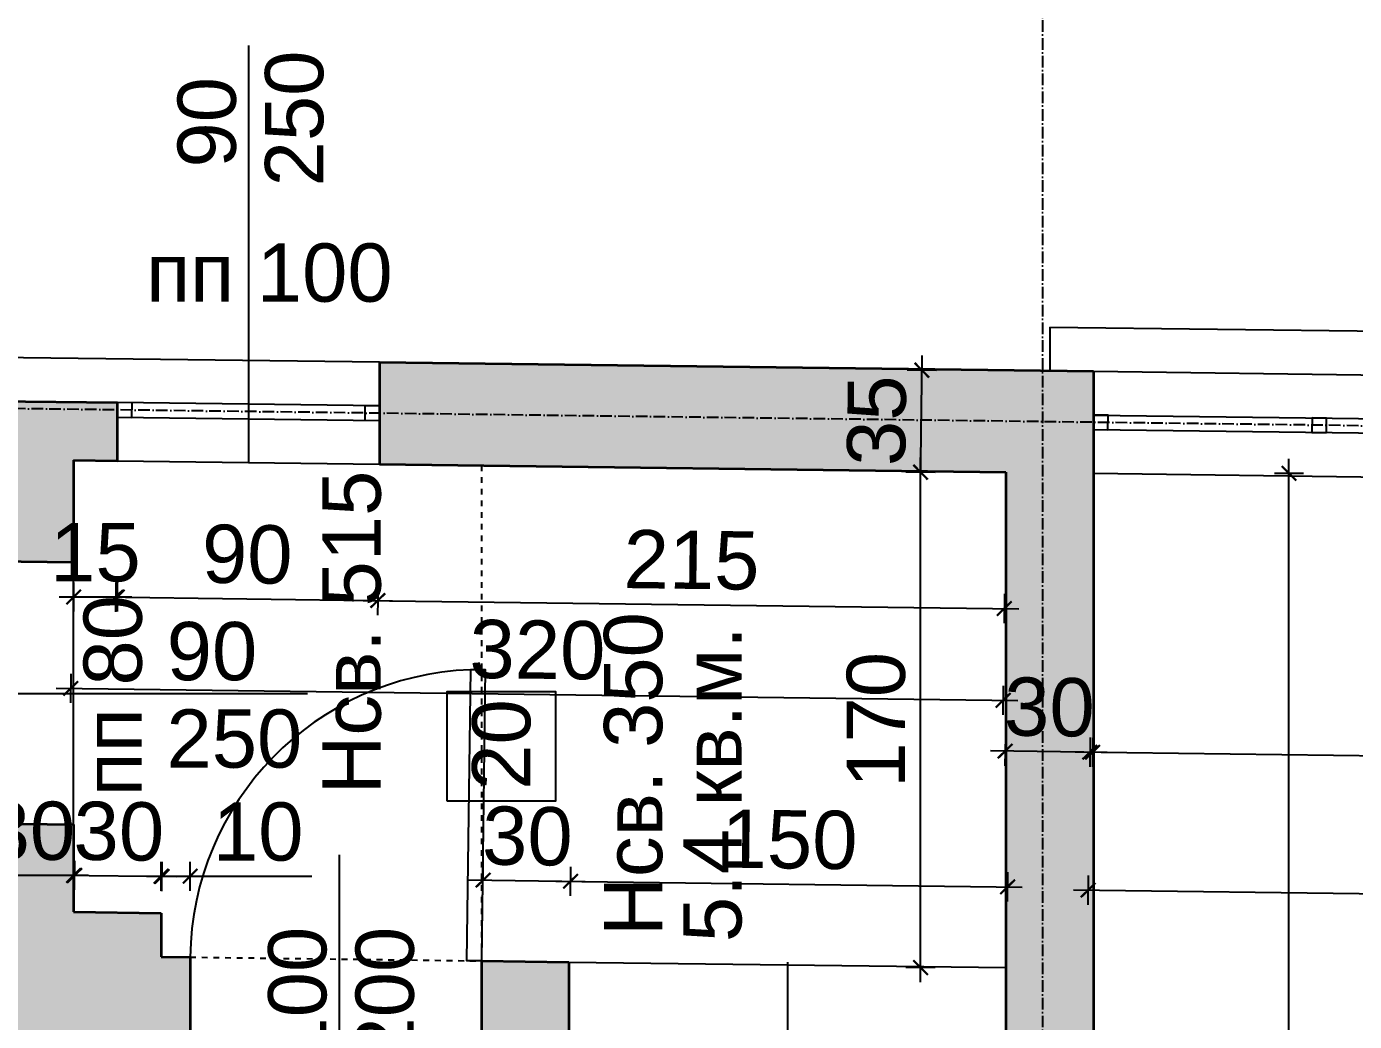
# Model space of a CAD drawing. Header units: inches. Extents: x -72385 to 39588, y -6525 to 66685.
# Drawn here: x -51733.5 to -51277.8, y 9892.3 to 10233.7 of the extents above; entities that cross this region are included whole.
import ezdxf

# ---------------------------------------------------------------- set-up
doc = ezdxf.new("R2010")
doc.units = ezdxf.units.IN
doc.header["$MEASUREMENT"] = 0
doc.linetypes.add('DashDot', pattern=[0.6, 0.4, -0.1, 0, -0.1])
doc.linetypes.add('Hidden', pattern=[0.4, 0.2, -0.2])
for name, color, linetype, lineweight in [('Врати', 251, 'Continuous', 25), ('Изгледни линии', 253, 'Continuous', 25), ('Надписи Hсв', 252, 'Continuous', 25), ('Надписи врати', 252, 'Continuous', 25), ('Надписи коти външни', 252, 'Continuous', 25), ('Надписи коти вътрешни', 252, 'Continuous', 25), ('Надписи номера на пом.', 252, 'Continuous', 25), ('Надписи площ', 252, 'Continuous', 25), ('Надписи прозорци', 252, 'Continuous', 25), ('Оси', 252, 'DashDot', 25), ('Прозорци', 251, 'Continuous', 25), ('Пунктир', 253, 'Hidden', 25), ('Разрезни линии', 7, 'Continuous', 35), ('Щрих стени', 254, 'Continuous', 25)]:
    doc.layers.add(name, color=color, linetype=linetype, lineweight=lineweight)
doc.styles.add('Arial Regular', font='arial.ttf')
doc.styles.get("Standard").update_dxf_attribs({"font": 'arial.ttf'})
doc.dimstyles.new('Annotative', dxfattribs={"dimscale": 0, "dimtxt": 20, "dimasz": 5, "dimexe": 5, "dimexo": 5, "dimgap": 5, "dimtad": 1, "dimdec": 0, "dimzin": 0, "dimdsep": 46, "dimtxsty": 'Standard', "dimblk": 'ARCHTICK', "dimcen": 5, "dimdle": 5, "dimadec": 0, "dimazin": 0, "dimtfac": 1, "dimtdec": 0, "dimtofl": 0, "dimtmove": 0, "dimatfit": 3, "dimldrblk": 'ARCHTICK', "dimfxl": 5, "dimfxlon": 1, "dimtolj": 1, "dimtzin": 0, "dimarcsym": 1})

# ---------------------------------------------------------------- blocks, each defined once
blk = doc.blocks.new('_ArchTick')
at = {"color": 0, "linetype": 'ByBlock', "const_width": 0.15}
blk.add_lwpolyline([(-0.5, -0.5), (0.5, 0.5)], dxfattribs=at)
blk = doc.blocks.new('*D696')
at = {"layer": 'Defpoints', "color": 0, "ltscale": 50, "transparency": 16777216}
for p in [(-51426.66, 10080.77), (-51397.34, 10080.77), (-51397.34, 9910.76)]:
    blk.add_point(p, dxfattribs=at)
at = {"layer": 'Надписи коти вътрешни', "color": 0, "lineweight": -2, "ltscale": 50, "transparency": 16777216}
for p, q in [((-51426.66, 9905.76), (-51426.66, 10085.77)), ((-51421.66, 10080.77), (-51431.66, 10080.77)), ((-51421.66, 9910.76), (-51431.66, 9910.76))]:
    blk.add_line(p, q, dxfattribs=at)
at = {"layer": 'Надписи коти вътрешни', "color": 0, "lineweight": -2, "ltscale": 50, "transparency": 16777216, "xscale": 5, "yscale": 5, "zscale": 5}
for p, rotation in [((-51426.66, 10080.77), 90), ((-51426.66, 9910.76), 270)]:
    blk.add_blockref('_ArchTick', p, dxfattribs=dict(at, rotation=rotation))
at = {"layer": 'Надписи коти вътрешни', "color": 0, "ltscale": 50, "transparency": 16777216, "insert": (-51441.87, 9995.77), "char_height": 20, "attachment_point": 5, "rotation": 90}
blk.add_mtext('\\A1;170', dxfattribs=at)
blk = doc.blocks.new('*D697')
at = {"layer": 'Defpoints', "color": 0, "ltscale": 50, "transparency": 16777216}
for p in [(-51686.98, 9942.03), (-51717.34, 9914.26), (-51687.34, 9913.88)]:
    blk.add_point(p, dxfattribs=at)
at = {"layer": 'Надписи коти вътрешни', "color": 0, "lineweight": -2, "ltscale": 50, "transparency": 16777216}
for p, q in [((-51717.04, 9937.41), (-51716.92, 9947.41)), ((-51687.04, 9937.03), (-51686.92, 9947.03)), ((-51721.98, 9942.48), (-51681.98, 9941.97))]:
    blk.add_line(p, q, dxfattribs=at)
at = {"layer": 'Надписи коти вътрешни', "color": 0, "lineweight": -2, "ltscale": 50, "transparency": 16777216, "xscale": 5, "yscale": 5, "zscale": 5}
for p, rotation in [((-51716.98, 9942.41), 179.2706286525463), ((-51686.98, 9942.03), 359.2706286525462)]:
    blk.add_blockref('_ArchTick', p, dxfattribs=dict(at, rotation=rotation))
at = {"layer": 'Надписи коти вътрешни', "color": 0, "ltscale": 50, "transparency": 16777216, "insert": (-51701.79, 9957.44), "char_height": 20, "attachment_point": 5, "rotation": 359.2706}
blk.add_mtext('\\A1;30', dxfattribs=at)
blk = doc.blocks.new('*D7853')
at = {"layer": 'Defpoints', "color": 0, "ltscale": 50, "transparency": 16777216}
for p in [(-51677.33, 9942.1), (-51687.34, 9898.88), (-51677.33, 9898.88)]:
    blk.add_point(p, dxfattribs=at)
at = {"layer": 'Надписи коти вътрешни', "color": 0, "lineweight": -2, "ltscale": 50, "transparency": 16777216}
for p, q in [((-51687.34, 9937.1), (-51687.34, 9947.1)), ((-51677.33, 9937.1), (-51677.33, 9947.1)), ((-51692.34, 9942.1), (-51677.33, 9942.1)), ((-51677.33, 9942.1), (-51635.63, 9942.1))]:
    blk.add_line(p, q, dxfattribs=at)
at = {"layer": 'Надписи коти вътрешни', "color": 0, "lineweight": -2, "ltscale": 50, "transparency": 16777216, "xscale": 5, "yscale": 5, "zscale": 5, "rotation": 180}
blk.add_blockref('_ArchTick', (-51687.34, 9942.1), dxfattribs=at)
at = {"layer": 'Надписи коти вътрешни', "color": 0, "lineweight": -2, "ltscale": 50, "transparency": 16777216, "xscale": 5, "yscale": 5, "zscale": 5}
blk.add_blockref('_ArchTick', (-51677.33, 9942.1), dxfattribs=at)
at = {"layer": 'Надписи коти вътрешни', "color": 0, "ltscale": 50, "transparency": 16777216, "insert": (-51653.98, 9957.31), "char_height": 20, "attachment_point": 5}
blk.add_mtext('\\A1;10', dxfattribs=at)
blk = doc.blocks.new('*D698')
at = {"layer": 'Defpoints', "color": 0, "ltscale": 50, "transparency": 16777216}
for p in [(-51546.79, 9940.38), (-51577.34, 9897.48), (-51547.34, 9897.1)]:
    blk.add_point(p, dxfattribs=at)
at = {"layer": 'Надписи коти вътрешни', "color": 0, "lineweight": -2, "ltscale": 50, "transparency": 16777216}
for p, q in [((-51576.85, 9935.76), (-51576.72, 9945.76)), ((-51546.85, 9935.38), (-51546.72, 9945.38)), ((-51581.79, 9940.83), (-51541.79, 9940.32))]:
    blk.add_line(p, q, dxfattribs=at)
at = {"layer": 'Надписи коти вътрешни', "color": 0, "lineweight": -2, "ltscale": 50, "transparency": 16777216, "xscale": 5, "yscale": 5, "zscale": 5}
for p, rotation in [((-51576.79, 9940.76), 179.2706286525594), ((-51546.79, 9940.38), 359.2706286525594)]:
    blk.add_blockref('_ArchTick', p, dxfattribs=dict(at, rotation=rotation))
at = {"layer": 'Надписи коти вътрешни', "color": 0, "ltscale": 50, "transparency": 16777216, "insert": (-51561.59, 9955.79), "char_height": 20, "attachment_point": 5, "rotation": 359.2706}
blk.add_mtext('\\A1;30', dxfattribs=at)
blk = doc.blocks.new('*D702')
at = {"layer": 'Defpoints', "color": 0, "ltscale": 50, "transparency": 16777216}
for p in [(-51396.79, 9938.47), (-51547.34, 9897.1), (-51397.34, 9895.19)]:
    blk.add_point(p, dxfattribs=at)
at = {"layer": 'Надписи коти вътрешни', "color": 0, "lineweight": -2, "ltscale": 50, "transparency": 16777216}
for p, q in [((-51546.85, 9935.38), (-51546.72, 9945.38)), ((-51551.79, 9940.44), (-51391.79, 9938.41)), ((-51396.85, 9933.47), (-51396.72, 9943.47))]:
    blk.add_line(p, q, dxfattribs=at)
at = {"layer": 'Надписи коти вътрешни', "color": 0, "lineweight": -2, "ltscale": 50, "transparency": 16777216, "xscale": 5, "yscale": 5, "zscale": 5}
for p, rotation in [((-51546.79, 9940.38), 179.2706286525518), ((-51396.79, 9938.47), 359.2706286525518)]:
    blk.add_blockref('_ArchTick', p, dxfattribs=dict(at, rotation=rotation))
at = {"layer": 'Надписи коти вътрешни', "color": 0, "ltscale": 50, "transparency": 16777216, "insert": (-51471.59, 9954.64), "char_height": 20, "attachment_point": 5, "rotation": 359.2706}
blk.add_mtext('\\A1;150', dxfattribs=at)
blk = doc.blocks.new('*D703')
at = {"layer": 'Defpoints', "color": 0, "ltscale": 50, "transparency": 16777216}
for p in [(-51717.34, 10084.85), (-51702.34, 10084.66), (-51702.34, 10037.94)]:
    blk.add_point(p, dxfattribs=at)
at = {"layer": 'Надписи коти вътрешни', "color": 0, "lineweight": -2, "ltscale": 50, "transparency": 16777216}
for p, q in [((-51717.34, 10042.94), (-51717.34, 10032.94)), ((-51702.34, 10042.94), (-51702.34, 10032.94)), ((-51722.34, 10037.94), (-51697.34, 10037.94))]:
    blk.add_line(p, q, dxfattribs=at)
at = {"layer": 'Надписи коти вътрешни', "color": 0, "lineweight": -2, "ltscale": 50, "transparency": 16777216, "xscale": 5, "yscale": 5, "zscale": 5, "rotation": 180}
blk.add_blockref('_ArchTick', (-51717.34, 10037.94), dxfattribs=at)
at = {"layer": 'Надписи коти вътрешни', "color": 0, "lineweight": -2, "ltscale": 50, "transparency": 16777216, "xscale": 5, "yscale": 5, "zscale": 5}
blk.add_blockref('_ArchTick', (-51702.34, 10037.94), dxfattribs=at)
at = {"layer": 'Надписи коти вътрешни', "color": 0, "ltscale": 50, "transparency": 16777216, "insert": (-51709.84, 10053.15), "char_height": 20, "attachment_point": 5}
blk.add_mtext('\\A1;15', dxfattribs=at)
blk = doc.blocks.new('*D704')
at = {"layer": 'Defpoints', "color": 0, "ltscale": 50, "transparency": 16777216}
for p in [(-51702.34, 10084.66), (-51612.34, 10083.51), (-51612.93, 10036.73)]:
    blk.add_point(p, dxfattribs=at)
at = {"layer": 'Надписи коти вътрешни', "color": 0, "lineweight": -2, "ltscale": 50, "transparency": 16777216}
for p, q in [((-51702.87, 10042.88), (-51703, 10032.88)), ((-51612.87, 10041.73), (-51613, 10031.73)), ((-51707.93, 10037.94), (-51607.93, 10036.67))]:
    blk.add_line(p, q, dxfattribs=at)
at = {"layer": 'Надписи коти вътрешни', "color": 0, "lineweight": -2, "ltscale": 50, "transparency": 16777216, "xscale": 5, "yscale": 5, "zscale": 5}
for p, rotation in [((-51702.93, 10037.88), 179.2706286525487), ((-51612.93, 10036.73), 359.2706286525487)]:
    blk.add_blockref('_ArchTick', p, dxfattribs=dict(at, rotation=rotation))
at = {"layer": 'Надписи коти вътрешни', "color": 0, "ltscale": 50, "transparency": 16777216, "insert": (-51657.74, 10052.51), "char_height": 20, "attachment_point": 5, "rotation": 359.2706}
blk.add_mtext('\\A1;90', dxfattribs=at)
blk = doc.blocks.new('*D705')
at = {"layer": 'Defpoints', "color": 0, "ltscale": 50, "transparency": 16777216}
for p in [(-51612.34, 10083.51), (-51397.34, 10080.77), (-51397.93, 10033.99)]:
    blk.add_point(p, dxfattribs=at)
at = {"layer": 'Надписи коти вътрешни', "color": 0, "lineweight": -2, "ltscale": 50, "transparency": 16777216}
for p, q in [((-51612.87, 10041.73), (-51613, 10031.73)), ((-51617.93, 10036.79), (-51392.93, 10033.93)), ((-51397.87, 10038.99), (-51398, 10028.99))]:
    blk.add_line(p, q, dxfattribs=at)
at = {"layer": 'Надписи коти вътрешни', "color": 0, "lineweight": -2, "ltscale": 50, "transparency": 16777216, "xscale": 5, "yscale": 5, "zscale": 5}
for p, rotation in [((-51612.93, 10036.73), 179.2706286525471), ((-51397.93, 10033.99), 359.2706286525471)]:
    blk.add_blockref('_ArchTick', p, dxfattribs=dict(at, rotation=rotation))
at = {"layer": 'Надписи коти вътрешни', "color": 0, "ltscale": 50, "transparency": 16777216, "insert": (-51505.24, 10050.57), "char_height": 20, "attachment_point": 5, "rotation": 359.2706}
blk.add_mtext('\\A1;215', dxfattribs=at)
blk = doc.blocks.new('*D706')
at = {"layer": 'Defpoints', "color": 0, "ltscale": 50, "transparency": 16777216}
for p in [(-51717.34, 10084.85), (-51397.34, 10080.77), (-51398.33, 10002.49)]:
    blk.add_point(p, dxfattribs=at)
at = {"layer": 'Надписи коти вътрешни', "color": 0, "lineweight": -2, "ltscale": 50, "transparency": 16777216}
for p, q in [((-51718.27, 10011.56), (-51718.4, 10001.56)), ((-51723.33, 10006.62), (-51393.33, 10002.42)), ((-51398.27, 10007.49), (-51398.4, 9997.49))]:
    blk.add_line(p, q, dxfattribs=at)
at = {"layer": 'Надписи коти вътрешни', "color": 0, "lineweight": -2, "ltscale": 50, "transparency": 16777216, "xscale": 5, "yscale": 5, "zscale": 5}
for p, rotation in [((-51718.33, 10006.56), 179.2706286525475), ((-51398.33, 10002.49), 359.2706286525474)]:
    blk.add_blockref('_ArchTick', p, dxfattribs=dict(at, rotation=rotation))
at = {"layer": 'Надписи коти вътрешни', "color": 0, "ltscale": 50, "transparency": 16777216, "insert": (-51558.14, 10019.74), "char_height": 20, "attachment_point": 5, "rotation": 359.2706}
blk.add_mtext('\\A1;320', dxfattribs=at)
blk = doc.blocks.new('*D609')
at = {"layer": 'Defpoints', "color": 0, "ltscale": 50, "transparency": 16777216}
for p in [(-51367.34, 10080.39), (-47202.34, 10027.37), (-47204.16, 9884.3)]:
    blk.add_point(p, dxfattribs=at)
at = {"layer": 'Надписи коти вътрешни', "color": 0, "lineweight": -2, "ltscale": 50, "transparency": 16777216}
for p, q in [((-51369.1, 9942.32), (-51369.22, 9932.32)), ((-51374.16, 9937.39), (-47199.16, 9884.24)), ((-47204.1, 9889.3), (-47204.22, 9879.3))]:
    blk.add_line(p, q, dxfattribs=at)
at = {"layer": 'Надписи коти вътрешни', "color": 0, "lineweight": -2, "ltscale": 50, "transparency": 16777216, "xscale": 5, "yscale": 5, "zscale": 5}
for p, rotation in [((-51369.16, 9937.32), 179.2706286525473), ((-47204.16, 9884.3), 359.2706286525473)]:
    blk.add_blockref('_ArchTick', p, dxfattribs=dict(at, rotation=rotation))
at = {"layer": 'Надписи коти вътрешни', "color": 0, "ltscale": 50, "transparency": 16777216, "insert": (-49286.47, 9926.02), "char_height": 20, "attachment_point": 5, "rotation": 359.2706}
blk.add_mtext('\\A1;4165', dxfattribs=at)
blk = doc.blocks.new('*D610')
at = {"layer": 'Defpoints', "color": 0, "ltscale": 50, "transparency": 16777216}
for p in [(-51367.34, 10080.39), (-51102.34, 10077.02), (-51103.56, 9981.31)]:
    blk.add_point(p, dxfattribs=at)
at = {"layer": 'Надписи коти вътрешни', "color": 0, "lineweight": -2, "ltscale": 50, "transparency": 16777216}
for p, q in [((-51368.49, 9989.68), (-51368.62, 9979.68)), ((-51103.49, 9986.31), (-51103.62, 9976.31)), ((-51373.56, 9984.75), (-51098.56, 9981.24))]:
    blk.add_line(p, q, dxfattribs=at)
at = {"layer": 'Надписи коти вътрешни', "color": 0, "lineweight": -2, "ltscale": 50, "transparency": 16777216, "xscale": 5, "yscale": 5, "zscale": 5}
for p, rotation in [((-51368.56, 9984.68), 179.270628652547), ((-51103.56, 9981.31), 359.270628652547)]:
    blk.add_blockref('_ArchTick', p, dxfattribs=dict(at, rotation=rotation))
at = {"layer": 'Надписи коти вътрешни', "color": 0, "ltscale": 50, "transparency": 16777216, "insert": (-51235.86, 9998.21), "char_height": 20, "attachment_point": 5, "rotation": 359.2706}
blk.add_mtext('\\A1;265', dxfattribs=at)
blk = doc.blocks.new('*D694')
at = {"layer": 'Defpoints', "color": 0, "ltscale": 50, "transparency": 16777216}
for p in [(-51367.34, 10080.39), (-51300.22, 10080.39), (-51367.34, 9522.71)]:
    blk.add_point(p, dxfattribs=at)
at = {"layer": 'Надписи коти вътрешни', "color": 0, "lineweight": -2, "ltscale": 50, "transparency": 16777216}
for p, q in [((-51300.22, 9517.71), (-51300.22, 10085.39)), ((-51305.22, 10080.39), (-51295.22, 10080.39)), ((-51305.22, 9522.71), (-51295.22, 9522.71))]:
    blk.add_line(p, q, dxfattribs=at)
at = {"layer": 'Надписи коти вътрешни', "color": 0, "lineweight": -2, "ltscale": 50, "transparency": 16777216, "xscale": 5, "yscale": 5, "zscale": 5}
for p, rotation in [((-51300.22, 10080.39), 90), ((-51300.22, 9522.71), 270)]:
    blk.add_blockref('_ArchTick', p, dxfattribs=dict(at, rotation=rotation))
at = {"layer": 'Надписи коти вътрешни', "color": 0, "ltscale": 50, "transparency": 16777216, "insert": (-51315.43, 9801.55), "char_height": 20, "attachment_point": 5, "rotation": 90}
blk.add_mtext('\\A1;558', dxfattribs=at)
blk = doc.blocks.new('*D6146')
at = {"layer": 'Defpoints', "color": 0, "ltscale": 50, "transparency": 16777216}
for p in [(-51609.38, 10351), (-51702.34, 10119.66), (-51612.34, 10118.51)]:
    blk.add_point(p, dxfattribs=at)
at = {"layer": 'Надписи коти външни', "color": 0, "lineweight": -2, "ltscale": 50, "transparency": 16777216}
for p, q in [((-51699.44, 10347.14), (-51699.31, 10357.14)), ((-51609.44, 10346), (-51609.31, 10356)), ((-51704.38, 10352.2), (-51604.38, 10350.93))]:
    blk.add_line(p, q, dxfattribs=at)
at = {"layer": 'Надписи коти външни', "color": 0, "lineweight": -2, "ltscale": 50, "transparency": 16777216, "xscale": 5, "yscale": 5, "zscale": 5}
for p, rotation in [((-51699.38, 10352.14), 179.2706286525463), ((-51609.38, 10351), 359.2706286525463)]:
    blk.add_blockref('_ArchTick', p, dxfattribs=dict(at, rotation=rotation))
at = {"layer": 'Надписи коти външни', "color": 0, "ltscale": 50, "transparency": 16777216, "insert": (-51654.18, 10366.78), "char_height": 20, "attachment_point": 5, "rotation": 359.2706}
blk.add_mtext('\\A1;90', dxfattribs=at)
blk = doc.blocks.new('*D6147')
at = {"layer": 'Defpoints', "color": 0, "ltscale": 50, "transparency": 16777216}
for p in [(-51364.38, 10347.88), (-51612.34, 10118.51), (-51367.34, 10115.4)]:
    blk.add_point(p, dxfattribs=at)
at = {"layer": 'Надписи коти външни', "color": 0, "lineweight": -2, "ltscale": 50, "transparency": 16777216}
for p, q in [((-51609.44, 10346), (-51609.31, 10356)), ((-51614.38, 10351.06), (-51359.38, 10347.81)), ((-51364.44, 10342.88), (-51364.31, 10352.88))]:
    blk.add_line(p, q, dxfattribs=at)
at = {"layer": 'Надписи коти външни', "color": 0, "lineweight": -2, "ltscale": 50, "transparency": 16777216, "xscale": 5, "yscale": 5, "zscale": 5}
for p, rotation in [((-51609.38, 10351), 179.2706286525479), ((-51364.38, 10347.88), 359.2706286525479)]:
    blk.add_blockref('_ArchTick', p, dxfattribs=dict(at, rotation=rotation))
at = {"layer": 'Надписи коти външни', "color": 0, "ltscale": 50, "transparency": 16777216, "insert": (-51486.68, 10364.65), "char_height": 20, "attachment_point": 5, "rotation": 359.2706}
blk.add_mtext('\\A1;245', dxfattribs=at)
blk = doc.blocks.new('*D6148')
at = {"layer": 'Defpoints', "color": 0, "ltscale": 50, "transparency": 16777216}
for p in [(-51099.38, 10344.5), (-51367.34, 10115.4), (-51102.34, 10112.02)]:
    blk.add_point(p, dxfattribs=at)
at = {"layer": 'Надписи коти външни', "color": 0, "lineweight": -2, "ltscale": 50, "transparency": 16777216}
for p, q in [((-51364.44, 10342.88), (-51364.31, 10352.88)), ((-51369.38, 10347.94), (-51094.38, 10344.44)), ((-51099.44, 10339.5), (-51099.31, 10349.5))]:
    blk.add_line(p, q, dxfattribs=at)
at = {"layer": 'Надписи коти външни', "color": 0, "lineweight": -2, "ltscale": 50, "transparency": 16777216, "xscale": 5, "yscale": 5, "zscale": 5}
for p, rotation in [((-51364.38, 10347.88), 179.270628652547), ((-51099.38, 10344.5), 359.270628652547)]:
    blk.add_blockref('_ArchTick', p, dxfattribs=dict(at, rotation=rotation))
at = {"layer": 'Надписи коти външни', "color": 0, "ltscale": 50, "transparency": 16777216, "insert": (-51231.68, 10361.4), "char_height": 20, "attachment_point": 5, "rotation": 359.2706}
blk.add_mtext('\\A1;265', dxfattribs=at)
blk = doc.blocks.new('*D6241')
at = {"layer": 'Defpoints', "color": 0, "ltscale": 50, "transparency": 16777216}
for p in [(-40218.1, 10305.99), (-52317.34, 10127.49), (-40222.34, 9973.51)]:
    blk.add_point(p, dxfattribs=at)
at = {"layer": 'Надписи коти външни', "color": 0, "lineweight": -2, "ltscale": 50, "transparency": 16777216}
for p, q in [((-52313.17, 10454.96), (-52313.04, 10464.96)), ((-52318.1, 10460.03), (-40213.11, 10305.92)), ((-40218.17, 10300.99), (-40218.04, 10310.99))]:
    blk.add_line(p, q, dxfattribs=at)
at = {"layer": 'Надписи коти външни', "color": 0, "lineweight": -2, "ltscale": 50, "transparency": 16777216, "xscale": 5, "yscale": 5, "zscale": 5}
for p, rotation in [((-52313.1, 10459.96), 179.2706286525472), ((-40218.1, 10305.99), 359.2706286525473)]:
    blk.add_blockref('_ArchTick', p, dxfattribs=dict(at, rotation=rotation))
at = {"layer": 'Надписи коти външни', "color": 0, "ltscale": 50, "transparency": 16777216, "insert": (-46265.41, 10398.18), "char_height": 20, "attachment_point": 5, "rotation": 359.2706}
blk.add_mtext('\\A1;12095', dxfattribs=at)
blk = doc.blocks.new('*D6259')
at = {"layer": 'Defpoints', "color": 0, "ltscale": 10, "transparency": 16777216}
for p in [(-51798.1, 10353.41), (-51802.34, 10020.93), (-51702.34, 10019.66)]:
    blk.add_point(p, dxfattribs=at)
at = {"layer": 'Надписи коти външни', "color": 0, "lineweight": -2, "ltscale": 10, "transparency": 16777216}
for p, q in [((-51798.17, 10348.41), (-51798.04, 10358.41)), ((-51698.17, 10347.13), (-51698.04, 10357.13)), ((-51693.11, 10352.07), (-51803.1, 10353.47))]:
    blk.add_line(p, q, dxfattribs=at)
at = {"layer": 'Надписи коти външни', "color": 0, "lineweight": -2, "ltscale": 10, "transparency": 16777216, "xscale": 5, "yscale": 5, "zscale": 5}
for p, rotation in [((-51798.1, 10353.41), 179.2706286525463), ((-51698.1, 10352.13), 359.2706286525462)]:
    blk.add_blockref('_ArchTick', p, dxfattribs=dict(at, rotation=rotation))
at = {"layer": 'Надписи коти външни', "color": 0, "ltscale": 10, "transparency": 16777216, "insert": (-51747.91, 10367.98), "char_height": 20, "attachment_point": 5, "rotation": 359.2706}
blk.add_mtext('\\A1;100', dxfattribs=at)
blk = doc.blocks.new('*D7789')
at = {"layer": 'Defpoints', "color": 0, "ltscale": 10, "transparency": 16777216}
for p in [(-51426.21, 10115.77), (-51287.84, 10114.01), (-51288.28, 10079.01)]:
    blk.add_point(p, dxfattribs=at)
at = {"layer": 'Надписи коти вътрешни', "color": 0, "lineweight": -2, "ltscale": 10, "transparency": 16777216}
for p, q in [((-51426.72, 10075.77), (-51426.15, 10120.77)), ((-51421.21, 10115.71), (-51431.21, 10115.84)), ((-51421.66, 10080.71), (-51431.66, 10080.84))]:
    blk.add_line(p, q, dxfattribs=at)
at = {"layer": 'Надписи коти вътрешни', "color": 0, "lineweight": -2, "ltscale": 10, "transparency": 16777216, "xscale": 5, "yscale": 5, "zscale": 5}
for p, rotation in [((-51426.21, 10115.77), 89.27062865255718), ((-51426.66, 10080.77), 269.2706286525572)]:
    blk.add_blockref('_ArchTick', p, dxfattribs=dict(at, rotation=rotation))
at = {"layer": 'Надписи коти вътрешни', "color": 0, "ltscale": 10, "transparency": 16777216, "insert": (-51441.65, 10098.47), "char_height": 20, "attachment_point": 5, "rotation": 89.2706}
blk.add_mtext('\\A1;35', dxfattribs=at)
blk = doc.blocks.new('*D7854')
at = {"layer": 'Defpoints', "color": 0, "ltscale": 10, "transparency": 16777216}
for p in [(-51747.34, 9942.35), (-51747.34, 9929.84), (-51717.34, 9929.84)]:
    blk.add_point(p, dxfattribs=at)
at = {"layer": 'Надписи коти вътрешни', "color": 0, "lineweight": -2, "ltscale": 10, "transparency": 16777216}
for p, q in [((-51747.34, 9937.35), (-51747.34, 9947.35)), ((-51717.34, 9937.35), (-51717.34, 9947.35)), ((-51712.34, 9942.35), (-51752.34, 9942.35))]:
    blk.add_line(p, q, dxfattribs=at)
at = {"layer": 'Надписи коти вътрешни', "color": 0, "lineweight": -2, "ltscale": 10, "transparency": 16777216, "xscale": 5, "yscale": 5, "zscale": 5, "rotation": 180}
blk.add_blockref('_ArchTick', (-51747.34, 9942.35), dxfattribs=at)
at = {"layer": 'Надписи коти вътрешни', "color": 0, "lineweight": -2, "ltscale": 10, "transparency": 16777216, "xscale": 5, "yscale": 5, "zscale": 5}
blk.add_blockref('_ArchTick', (-51717.34, 9942.35), dxfattribs=at)
at = {"layer": 'Надписи коти вътрешни', "color": 0, "ltscale": 10, "transparency": 16777216, "insert": (-51732.34, 9957.57), "char_height": 20, "attachment_point": 5}
blk.add_mtext('\\A1;30', dxfattribs=at)
blk = doc.blocks.new('*D7863')
at = {"layer": 'Defpoints', "color": 0, "ltscale": 10, "transparency": 16777216}
for p in [(-51397.34, 10006.87), (-51367.34, 10006.48), (-51397.62, 9985.05)]:
    blk.add_point(p, dxfattribs=at)
at = {"layer": 'Надписи коти вътрешни', "color": 0, "lineweight": -2, "ltscale": 10, "transparency": 16777216}
for p, q in [((-51397.56, 9990.05), (-51397.69, 9980.05)), ((-51367.56, 9989.66), (-51367.69, 9979.66)), ((-51362.62, 9984.59), (-51402.62, 9985.12))]:
    blk.add_line(p, q, dxfattribs=at)
at = {"layer": 'Надписи коти вътрешни', "color": 0, "lineweight": -2, "ltscale": 10, "transparency": 16777216, "xscale": 5, "yscale": 5, "zscale": 5}
for p, rotation in [((-51397.62, 9985.05), 179.247757802073), ((-51367.62, 9984.66), 359.247757802073)]:
    blk.add_blockref('_ArchTick', p, dxfattribs=dict(at, rotation=rotation))
at = {"layer": 'Надписи коти вътрешни', "color": 0, "ltscale": 10, "transparency": 16777216, "insert": (-51382.42, 10000.07), "char_height": 20, "attachment_point": 5, "rotation": 359.2478}
blk.add_mtext('\\A1;30', dxfattribs=at)

msp = doc.modelspace()

# ---------------------------------------------------------------- hatches: boundary and pattern name
at = {"layer": 'Щрих стени', "ltscale": 10}
h = msp.add_hatch(color=256, dxfattribs=at)
h.dxf.hatch_style = 1
h.paths.add_polyline_path([(-51702.34, 10104.66), (-51802.34, 10105.93), (-51802.34, 10120.93), (-52317.34, 10127.49), (-52317.34, 9319.92), (-52282.34, 9319.48), (-52282.34, 9554.5), (-52272.34, 9554.37), (-52272.34, 10091.91), (-52102.34, 10089.75), (-52102.34, 10054.75), (-52072.34, 10054.36), (-52072.34, 10089.37), (-51747.34, 10085.23), (-51747.34, 10050.23), (-51717.34, 10049.85), (-51717.34, 10084.85), (-51702.34, 10084.66)])
h.paths.add_polyline_path([(-52062.34, 9919.23), (-52072.34, 9919.35), (-52072.34, 9964.36), (-52102.34, 9964.74), (-52102.34, 9177.18), (-52072.34, 9176.79), (-52072.34, 9889.35), (-52062.34, 9889.22)])
h.paths.add_polyline_path([(-51677.34, 9914.33), (-51687.34, 9914.45), (-51687.34, 9929.45), (-51717.34, 9929.84), (-51717.34, 9959.84), (-51747.34, 9960.22), (-51747.34, 9915.22), (-51962.34, 9917.95), (-51962.34, 9887.95), (-51677.34, 9884.32)])
h.paths.add_polyline_path([(-51367.34, 10115.4), (-51612.34, 10118.51), (-51612.34, 10083.51), (-51397.34, 10080.77), (-51397.34, 9523.09), (-51402.34, 9523.16), (-51402.34, 9458.15), (-51397.34, 9458.09), (-51397.34, 9043.19), (-51547.34, 9045.1), (-51547.34, 9395.13), (-51577.34, 9395.51), (-51577.34, 9045.48), (-51592.34, 9045.67), (-51592.34, 9015.67), (-51397.34, 9013.19), (-51397.34, 8923.04), (-51399.84, 8923.07), (-51399.84, 8858.21), (-51367.34, 8857.79), (-51337.34, 8857.41), (-51337.34, 8892.41), (-51367.34, 8892.8), (-51367.34, 9487.71), (-51337.31, 9487.32), (-51337.31, 9522.33), (-51367.34, 9522.71)])
h.paths.add_polyline_path([(-51547.34, 9912.67), (-51577.34, 9913.05), (-51577.34, 9495.52), (-51547.34, 9495.14)], flags=17)
h.paths.add_polyline_path([(-51692.34, 9046.95), (-52072.34, 9051.78), (-52072.34, 9076.79), (-52102.34, 9077.17), (-52102.34, 9052.17), (-52317.34, 9054.9), (-52317.34, 9019.9), (-52282.34, 9019.45), (-52282.34, 9024.45), (-51747.34, 9017.64), (-51747.34, 8905.13), (-51717.34, 8904.75), (-51717.34, 9017.26), (-51692.34, 9016.94)])
h.paths.add_polyline_path([(-51597.34, 8695.71), (-51717.34, 8697.24), (-51717.34, 8804.74), (-51747.34, 8805.13), (-51747.34, 8697.62), (-52282.34, 8704.43), (-52282.34, 8754.45), (-52317.34, 8754.9), (-52317.34, 8292.34), (-51967.34, 8287.88), (-51967.34, 8322.89), (-52282.34, 8326.9), (-52282.34, 8674.43), (-51597.34, 8665.71)])
h.paths.add_polyline_path([(-51367.34, 8707.78), (-51397.34, 8708.16), (-51397.34, 8693.16), (-51497.34, 8694.44), (-51497.34, 8664.43), (-51397.34, 8663.16), (-51397.34, 8340.63), (-51402.34, 8340.7), (-51402.34, 8280.69), (-51367.34, 8280.25)])
h.paths.add_polyline_path([(-51667.34, 8319.07), (-51702.34, 8319.51), (-51702.34, 8284.51), (-51667.34, 8284.07)])

# ---------------------------------------------------------------- linework, layer by layer
at = {"layer": 'Врати', "ltscale": 50}
msp.add_lwpolyline([(-51577.34, 9913.05), (-51582.34, 9913.12), (-51581.06, 10013.11), (-51576.06, 10013.04)], close=True, dxfattribs=at)
msp.add_arc((-51577.34, 9913.05), 100, 92.1366, 179.2706, dxfattribs=at)
at = {"layer": 'Изгледни линии', "ltscale": 50}
for p, q in [((-51382.34, 10130.59), (-51382.34, 10115.59)), ((-51382.34, 10130.59), (-46572.34, 10069.35)), ((-51612.34, 10118.51), (-51802.34, 10120.93)), ((-51367.34, 10115.4), (-51102.34, 10112.02)), ((-51702.34, 10084.66), (-51612.34, 10083.51)), ((-51367.34, 10080.39), (-51102.34, 10077.02)), ((-51717.34, 9959.84), (-51717.34, 10049.85)), ((-51547.34, 9912.67), (-51397.34, 9910.76))]:
    msp.add_line(p, q, dxfattribs=at)
at = {"layer": 'Надписи врати', "ltscale": 50}
msp.add_line((-51626.06, 9849.5), (-51626.06, 9949.5), dxfattribs=at)
at = {"layer": 'Надписи номера на пом.', "ltscale": 50}
msp.add_lwpolyline([(-51589.28, 9967.94), (-51551.78, 9967.94), (-51551.78, 10005.44), (-51589.28, 10005.44)], close=True, dxfattribs=at)
at = {"layer": 'Надписи прозорци', "ltscale": 50}
for p, q in [((-51657.15, 10084.08), (-51657.15, 10227.23)), ((-51747.34, 10004.84), (-51637.1, 10004.84)), ((-51472.34, 9912.58), (-51472.34, 9789.44))]:
    msp.add_line(p, q, dxfattribs=at)
at = {"layer": 'Оси', "ltscale": 10}
for p, q in [((-51384.84, 10498.15), (-51384.84, 7897.94)), ((-39839.84, 9951.14), (-52699.84, 10114.86))]:
    msp.add_line(p, q, dxfattribs=at)
at = {"layer": 'Прозорци', "ltscale": 50}
for p, q in [((-51612.34, 10103.51), (-51702.34, 10104.66)), ((-51702.34, 10099.66), (-51612.34, 10098.51)), ((-51367.34, 10100.39), (-51102.34, 10097.02)), ((-51367.34, 10095.39), (-51102.34, 10092.02))]:
    msp.add_line(p, q, dxfattribs=at)
for points in [[(-51702.34, 10099.66), (-51697.34, 10099.59), (-51697.28, 10104.59), (-51702.28, 10104.66), (-51702.34, 10099.66)], [(-51617.4, 10098.58), (-51612.4, 10098.51), (-51612.34, 10103.51), (-51617.34, 10103.58), (-51617.4, 10098.58)], [(-51367.34, 10095.39), (-51362.34, 10095.33), (-51362.27, 10100.33), (-51367.27, 10100.39), (-51367.34, 10095.39)], [(-51292.35, 10094.44), (-51287.35, 10094.38), (-51287.29, 10099.37), (-51292.29, 10099.44), (-51292.35, 10094.44)]]:
    msp.add_lwpolyline(points, dxfattribs=at)
at = {"layer": 'Пунктир', "ltscale": 10}
for p in [(-51577.34, 10083.07), (-51677.34, 9914.33)]:
    msp.add_line(p, (-51577.34, 9913.05), dxfattribs=at)
at = {"layer": 'Разрезни линии', "ltscale": 50}
for p, q in [((-51612.34, 10118.51), (-51367.34, 10115.4)), ((-51612.34, 10118.51), (-51612.34, 10083.51)), ((-51367.34, 10115.4), (-51367.34, 9522.71)), ((-51802.34, 10105.93), (-51702.34, 10104.66)), ((-51702.34, 10104.66), (-51702.34, 10084.66)), ((-51717.34, 10084.85), (-51702.34, 10084.66)), ((-51717.34, 10084.85), (-51717.34, 10049.85)), ((-51612.34, 10083.51), (-51397.34, 10080.77)), ((-51397.34, 10080.77), (-51397.34, 9523.09)), ((-51747.34, 10050.23), (-51717.34, 10049.85)), ((-51747.34, 9960.22), (-51717.34, 9959.84)), ((-51717.34, 9959.84), (-51717.34, 9929.84)), ((-51717.34, 9929.84), (-51687.34, 9929.45)), ((-51687.34, 9929.45), (-51687.34, 9914.45)), ((-51687.34, 9914.45), (-51677.34, 9914.33)), ((-51677.34, 9914.33), (-51677.34, 9884.32)), ((-51577.34, 9913.05), (-51577.34, 9495.52)), ((-51577.34, 9913.05), (-51547.34, 9912.67)), ((-51547.34, 9912.67), (-51547.34, 9495.14))]:
    msp.add_line(p, q, dxfattribs=at)

# ---------------------------------------------------------------- texts
at = {"layer": 'Надписи Hсв', "ltscale": 100, "char_height": 20, "width": 180.4891, "attachment_point": 1, "rotation": 90, "style": 'Arial Regular'}
for s, insert in [('\\pxt8;Hсв. 515', (-51631.93, 9970.18)), ('\\pxt8;Hсв. 350', (-51535.33, 9921.63))]:
    msp.add_mtext(s, dxfattribs=dict(at, insert=insert))
at = {"layer": 'Надписи врати', "ltscale": 100, "char_height": 20, "width": 180.4891, "attachment_point": 1, "rotation": 90, "style": 'Arial Regular'}
for s, insert in [('100', (-51650.58, 9878.16)), ('200', (-51620.58, 9878.16))]:
    msp.add_mtext(s, dxfattribs=dict(at, insert=insert))
at = {"layer": 'Надписи номера на пом.', "ltscale": 100, "insert": (-51580.59, 9897.08), "char_height": 20, "width": 180.4891, "attachment_point": 1, "rotation": 90, "style": 'Arial Regular'}
msp.add_mtext('\\pxqc;20', dxfattribs=at)
at = {"layer": 'Надписи площ', "ltscale": 100, "insert": (-51508.11, 9919.5), "char_height": 20, "width": 180.4891, "attachment_point": 1, "rotation": 90, "style": 'Arial Regular'}
msp.add_mtext('5.4 кв.м.', dxfattribs=at)
at = {"layer": 'Надписи прозорци', "ltscale": 100, "char_height": 20, "width": 180.4891, "attachment_point": 1, "rotation": 90, "style": 'Arial Regular'}
for s, insert in [('250', (-51651.66, 10178.86)), ('90', (-51681.66, 10185.32)), ('пп 80', (-51713.93, 9969.53))]:
    msp.add_mtext(s, dxfattribs=dict(at, insert=insert))
at = {"layer": 'Надписи прозорци', "ltscale": 100, "char_height": 20, "width": 180.4891, "attachment_point": 1, "style": 'Arial Regular'}
for s, insert in [('пп 100', (-51692.46, 10159.28)), ('90', (-51685.39, 10029.36)), ('250', (-51685.47, 9999.36))]:
    msp.add_mtext(s, dxfattribs=dict(at, insert=insert))

# ---------------------------------------------------------------- dimensions: what is measured, and where the dimension line sits
at = {"layer": 'Надписи коти външни', "ltscale": 50}
dim = msp.add_aligned_dim(p1=(-52317.34, 10127.49), p2=(-40222.34, 9973.51), distance=332.5, text='12095', dimstyle='Annotative', override={"dimscale": 0, "dimtix": 0, "dimtofl": 0, "dimtmove": 0, "dimatfit": 3}, dxfattribs=at)
dim.commit()
dim.dimension.update_dxf_attribs({"geometry": '*D6241', "text_midpoint": (-46265.41, 10398.18)})
at = {"layer": 'Надписи коти външни', "ltscale": 10}
dim = msp.add_aligned_dim(p1=(-51702.34, 10019.66), p2=(-51802.34, 10020.93), distance=-332.5, dimstyle='Annotative', override={"dimscale": 0, "dimtix": 0, "dimtofl": 0, "dimtmove": 0, "dimatfit": 3}, dxfattribs=at)
dim.commit()
dim.dimension.update_dxf_attribs({"geometry": '*D6259', "text_midpoint": (-51747.91, 10367.98)})
at = {"layer": 'Надписи коти външни', "ltscale": 50}
for p1, p2, picture, middle in [((-51702.34, 10119.66), (-51612.34, 10118.51), '*D6146', (-51654.18, 10366.78)), ((-51612.34, 10118.51), (-51367.34, 10115.4), '*D6147', (-51486.68, 10364.65)), ((-51367.34, 10115.4), (-51102.34, 10112.02), '*D6148', (-51231.68, 10361.4))]:
    dim = msp.add_aligned_dim(p1=p1, p2=p2, distance=232.5, dimstyle='Annotative', override={"dimscale": 0, "dimtix": 0, "dimtofl": 0, "dimtmove": 0, "dimatfit": 3}, dxfattribs=at)
    dim.commit()
    dim.dimension.update_dxf_attribs({"geometry": picture, "text_midpoint": middle})
at = {"layer": 'Надписи коти вътрешни', "ltscale": 10}
for base, p1, p2, angle, picture, middle in [((-51426.21, 10115.77), (-51288.28, 10079.01), (-51287.84, 10114.01), 89.2706, '*D7789', (-51426.44, 10098.27)), ((-51397.62, 9985.05), (-51367.34, 10006.48), (-51397.34, 10006.87), 179.2478, '*D7863', (-51382.62, 9984.85)), ((-51747.34, 9942.35), (-51717.34, 9929.84), (-51747.34, 9929.84), 180, '*D7854', (-51732.34, 9942.35))]:
    dim = msp.add_linear_dim(base=base, p1=p1, p2=p2, angle=angle, dimstyle='Annotative', override={"dimscale": 0, "dimtix": 0, "dimtofl": 0, "dimtmove": 0, "dimatfit": 3}, dxfattribs=at)
    dim.commit()
    dim.dimension.update_dxf_attribs({"geometry": picture, "text_midpoint": middle, "dimtype": 129})
at = {"layer": 'Надписи коти вътрешни', "ltscale": 50}
for base, p1, p2, picture, middle in [((-51426.66, 10080.77), (-51397.34, 9910.76), (-51397.34, 10080.77), '*D696', (-51441.87, 9995.77)), ((-51300.22, 10080.39), (-51367.34, 9522.71), (-51367.34, 10080.39), '*D694', (-51315.43, 9801.55))]:
    dim = msp.add_linear_dim(base=base, p1=p1, p2=p2, angle=90, dimstyle='Annotative', override={"dimscale": 0, "dimtix": 0, "dimtofl": 0, "dimtmove": 0, "dimatfit": 3}, dxfattribs=at)
    dim.commit()
    dim.dimension.update_dxf_attribs({"geometry": picture, "text_midpoint": middle})
for base, p1, p2, picture, middle in [((-51702.34, 10037.94), (-51717.34, 10084.85), (-51702.34, 10084.66), '*D703', (-51709.84, 10037.94)), ((-51677.33, 9942.1), (-51687.34, 9898.88), (-51677.33, 9898.88), '*D7853', (-51653.98, 9942.1))]:
    dim = msp.add_linear_dim(base=base, p1=p1, p2=p2, dimstyle='Annotative', override={"dimscale": 0, "dimtix": 0, "dimtofl": 0, "dimtmove": 0, "dimatfit": 3}, dxfattribs=at)
    dim.commit()
    dim.dimension.update_dxf_attribs({"geometry": picture, "text_midpoint": middle, "dimtype": 128})
for p1, p2, distance, picture, middle in [((-51717.34, 10084.85), (-51397.34, 10080.77), -78.29, '*D706', (-51558.14, 10019.74)), ((-51702.34, 10084.66), (-51612.34, 10083.51), -46.79, '*D704', (-51657.74, 10052.51)), ((-51612.34, 10083.51), (-51397.34, 10080.77), -46.79, '*D705', (-51505.24, 10050.57)), ((-51367.34, 10080.39), (-47202.34, 10027.37), -143.08, '*D609', (-49286.47, 9926.02)), ((-51367.34, 10080.39), (-51102.34, 10077.02), -95.72, '*D610', (-51235.86, 9998.21)), ((-51547.34, 9897.1), (-51397.34, 9895.19), 43.29, '*D702', (-51471.59, 9954.64))]:
    dim = msp.add_aligned_dim(p1=p1, p2=p2, distance=distance, dimstyle='Annotative', override={"dimscale": 0, "dimtix": 0, "dimtofl": 0, "dimtmove": 0, "dimatfit": 3}, dxfattribs=at)
    dim.commit()
    dim.dimension.update_dxf_attribs({"geometry": picture, "text_midpoint": middle})
for base, p1, p2, picture, middle in [((-51686.98, 9942.03), (-51717.34, 9914.26), (-51687.34, 9913.88), '*D697', (-51701.98, 9942.22)), ((-51546.79, 9940.38), (-51577.34, 9897.48), (-51547.34, 9897.1), '*D698', (-51561.79, 9940.57))]:
    dim = msp.add_linear_dim(base=base, p1=p1, p2=p2, angle=359.2706, dimstyle='Annotative', override={"dimscale": 0, "dimtix": 0, "dimtofl": 0, "dimtmove": 0, "dimatfit": 3}, dxfattribs=at)
    dim.commit()
    dim.dimension.update_dxf_attribs({"geometry": picture, "text_midpoint": middle, "dimtype": 129})

doc.saveas('drawing.dxf')
